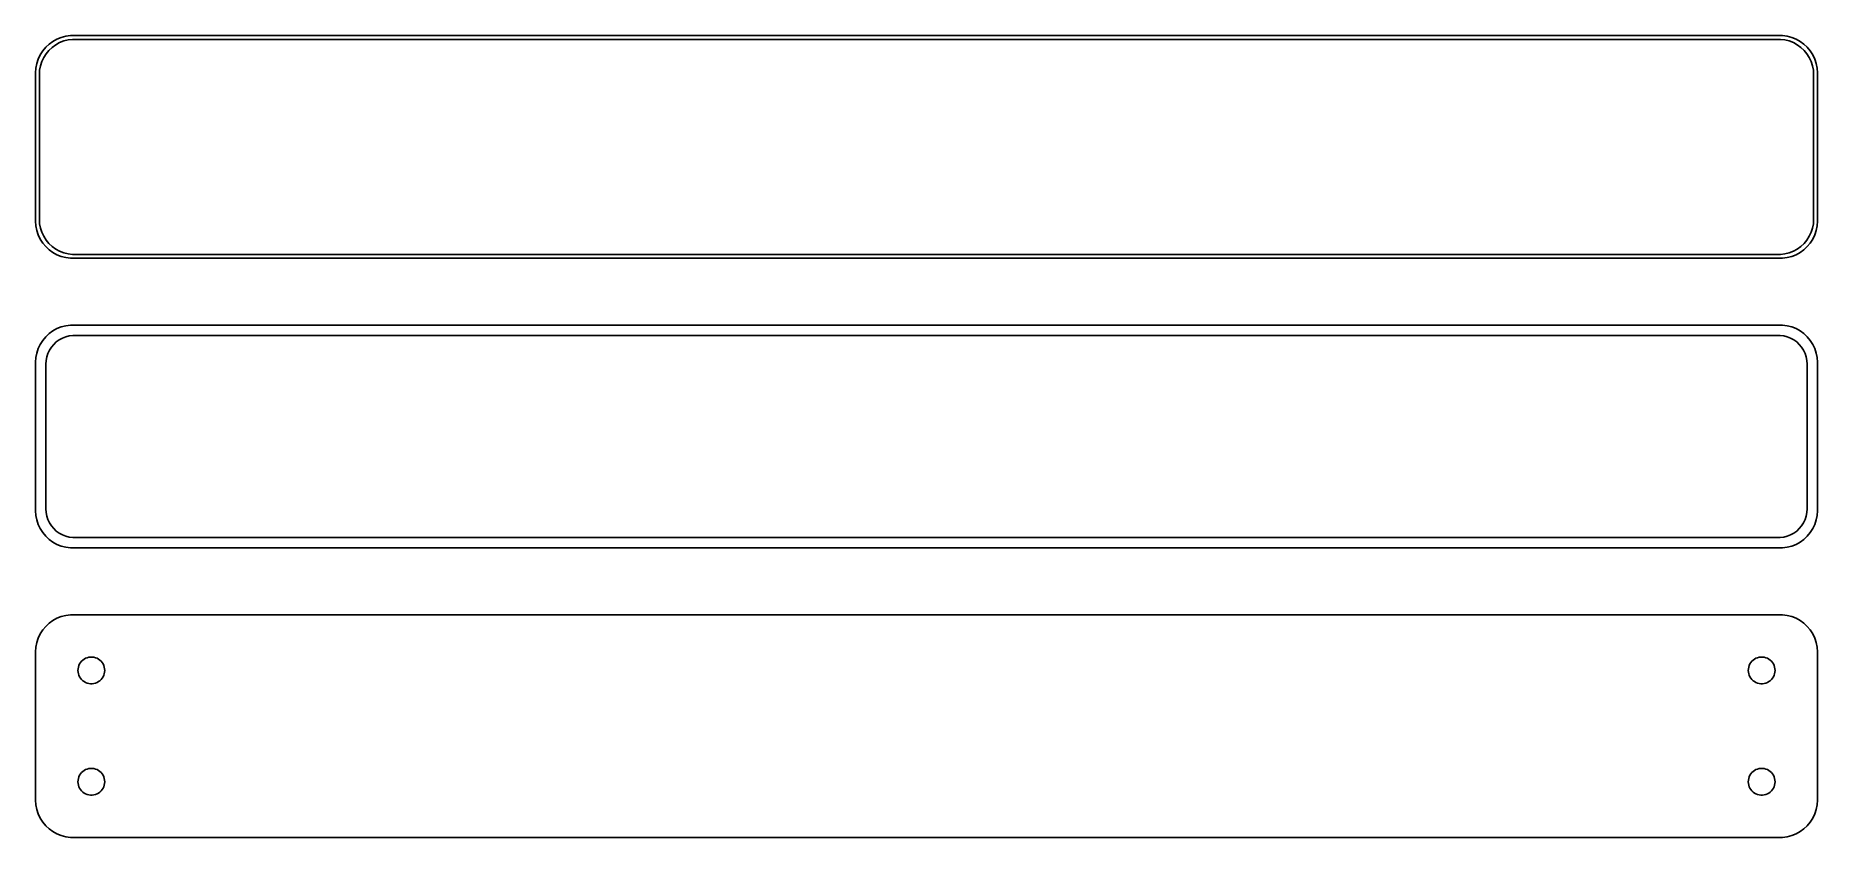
# Model space of a CAD drawing. Header units: metres. Extents: x -120 to 120, y 63 to 171.
import ezdxf

# ---------------------------------------------------------------- set-up
doc = ezdxf.new("R2010")
doc.units = ezdxf.units.M

msp = doc.modelspace()

# ---------------------------------------------------------------- linework, layer by layer
for p, q in [((-117.129, 170.524), (-117.679, 170.222)), ((-116.545, 170.755), (-117.129, 170.524)), ((-115.937, 170.911), (-116.545, 170.755)), ((-116.218, 170.268), (-115.64, 170.416)), ((-115.314, 170.99), (-115.937, 170.911)), ((-115.64, 170.416), (-115.048, 170.491)), ((115.314, 170.99), (-115.314, 170.99)), ((-115.048, 170.491), (115.048, 170.491)), ((115.048, 170.491), (115.64, 170.416)), ((115.937, 170.911), (115.314, 170.99)), ((115.64, 170.416), (116.218, 170.268)), ((116.545, 170.755), (115.937, 170.911)), ((117.129, 170.524), (116.545, 170.755)), ((117.679, 170.222), (117.129, 170.524)), ((-119.382, 168.409), (-119.649, 167.841)), ((-119.045, 168.939), (-119.382, 168.409)), ((-119.166, 167.499), (-118.912, 168.038)), ((-118.645, 169.423), (-119.045, 168.939)), ((-118.912, 168.038), (-118.593, 168.542)), ((-118.187, 169.853), (-118.645, 169.423)), ((-118.593, 168.542), (-118.213, 169.002)), ((-118.213, 169.002), (-117.778, 169.41)), ((-117.679, 170.222), (-118.187, 169.853)), ((-117.778, 169.41), (-117.295, 169.761)), ((-117.295, 169.761), (-116.772, 170.048)), ((-116.772, 170.048), (-116.218, 170.268)), ((116.218, 170.268), (116.772, 170.048)), ((116.772, 170.048), (117.295, 169.761)), ((117.295, 169.761), (117.778, 169.41)), ((118.187, 169.853), (117.679, 170.222)), ((117.778, 169.41), (118.213, 169.002)), ((118.645, 169.423), (118.187, 169.853)), ((118.213, 169.002), (118.593, 168.542)), ((118.593, 168.542), (118.912, 168.038)), ((119.045, 168.939), (118.645, 169.423)), ((118.912, 168.038), (119.166, 167.499)), ((119.382, 168.409), (119.045, 168.939)), ((119.649, 167.841), (119.382, 168.409)), ((-119.961, 166.627), (-120, 166)), ((-120, 166), (-120, 146)), ((-119.843, 167.243), (-119.961, 166.627)), ((-119.649, 167.841), (-119.843, 167.243)), ((-119.5, 165.75), (-119.463, 166.345)), ((-119.5, 146.25), (-119.5, 165.75)), ((-119.463, 166.345), (-119.351, 166.931)), ((-119.351, 166.931), (-119.166, 167.499)), ((119.166, 167.499), (119.351, 166.931)), ((119.351, 166.931), (119.463, 166.345)), ((119.463, 166.345), (119.5, 165.75)), ((119.5, 165.75), (119.5, 146.25)), ((119.843, 167.243), (119.649, 167.841)), ((119.961, 166.627), (119.843, 167.243)), ((120, 166), (119.961, 166.627)), ((120, 146), (120, 166)), ((-120, 146), (-119.961, 145.373)), ((-119.961, 145.373), (-119.843, 144.757)), ((-119.843, 144.757), (-119.649, 144.159)), ((-119.649, 144.159), (-119.382, 143.591)), ((-119.463, 145.655), (-119.5, 146.25)), ((-119.351, 145.069), (-119.463, 145.655)), ((-119.166, 144.501), (-119.351, 145.069)), ((-118.912, 143.962), (-119.166, 144.501)), ((119.166, 144.501), (118.912, 143.962)), ((119.351, 145.069), (119.166, 144.501)), ((119.463, 145.655), (119.351, 145.069)), ((119.382, 143.591), (119.649, 144.159)), ((119.5, 146.25), (119.463, 145.655)), ((119.649, 144.159), (119.843, 144.757)), ((119.843, 144.757), (119.961, 145.373)), ((119.961, 145.373), (120, 146)), ((-119.382, 143.591), (-119.045, 143.061)), ((-119.045, 143.061), (-118.645, 142.577)), ((-118.593, 143.458), (-118.912, 143.962)), ((-118.645, 142.577), (-118.187, 142.147)), ((-118.213, 142.998), (-118.593, 143.458)), ((-117.778, 142.59), (-118.213, 142.998)), ((-118.187, 142.147), (-117.679, 141.778)), ((-117.295, 142.239), (-117.778, 142.59)), ((-117.679, 141.778), (-117.129, 141.476)), ((-116.772, 141.952), (-117.295, 142.239)), ((-116.218, 141.732), (-116.772, 141.952)), ((-115.64, 141.584), (-116.218, 141.732)), ((116.218, 141.732), (115.64, 141.584)), ((116.772, 141.952), (116.218, 141.732)), ((117.295, 142.239), (116.772, 141.952)), ((117.129, 141.476), (117.679, 141.778)), ((117.778, 142.59), (117.295, 142.239)), ((117.679, 141.778), (118.187, 142.147)), ((118.213, 142.998), (117.778, 142.59)), ((118.187, 142.147), (118.645, 142.577)), ((118.593, 143.458), (118.213, 142.998)), ((118.912, 143.962), (118.593, 143.458)), ((118.645, 142.577), (119.045, 143.061)), ((119.045, 143.061), (119.382, 143.591)), ((-117.129, 141.476), (-116.545, 141.245)), ((-116.545, 141.245), (-115.937, 141.089)), ((-115.937, 141.089), (-115.314, 141.01)), ((-115.048, 141.509), (-115.64, 141.584)), ((-115.314, 141.01), (115.314, 141.01)), ((115.048, 141.509), (-115.048, 141.509)), ((115.64, 141.584), (115.048, 141.509)), ((115.314, 141.01), (115.937, 141.089)), ((115.937, 141.089), (116.545, 141.245)), ((116.545, 141.245), (117.129, 141.476)), ((-119.045, 129.939), (-119.382, 129.409)), ((-118.645, 130.423), (-119.045, 129.939)), ((-118.187, 130.853), (-118.645, 130.423)), ((-117.679, 131.222), (-118.187, 130.853)), ((-117.129, 131.524), (-117.679, 131.222)), ((-117.571, 129.399), (-117.216, 129.731)), ((-117.216, 129.731), (-116.823, 130.017)), ((-116.545, 131.755), (-117.129, 131.524)), ((-116.823, 130.017), (-116.398, 130.251)), ((-115.937, 131.911), (-116.545, 131.755)), ((-116.398, 130.251), (-115.946, 130.43)), ((-115.946, 130.43), (-115.475, 130.551)), ((-115.314, 131.99), (-115.937, 131.911)), ((-115.475, 130.551), (-114.993, 130.612)), ((115.314, 131.99), (-115.314, 131.99)), ((-114.993, 130.612), (114.993, 130.612)), ((114.993, 130.612), (115.475, 130.551)), ((115.937, 131.911), (115.314, 131.99)), ((115.475, 130.551), (115.946, 130.43)), ((116.545, 131.755), (115.937, 131.911)), ((115.946, 130.43), (116.398, 130.251)), ((116.398, 130.251), (116.823, 130.017)), ((117.129, 131.524), (116.545, 131.755)), ((116.823, 130.017), (117.216, 129.731)), ((117.679, 131.222), (117.129, 131.524)), ((117.216, 129.731), (117.571, 129.399)), ((118.187, 130.853), (117.679, 131.222)), ((118.645, 130.423), (118.187, 130.853)), ((119.045, 129.939), (118.645, 130.423)), ((119.382, 129.409), (119.045, 129.939)), ((-119.961, 127.627), (-120, 127)), ((-119.843, 128.243), (-119.961, 127.627)), ((-119.649, 128.841), (-119.843, 128.243)), ((-119.382, 129.409), (-119.649, 128.841)), ((-118.619, 126.75), (-118.589, 127.235)), ((-118.589, 127.235), (-118.498, 127.712)), ((-118.498, 127.712), (-118.348, 128.174)), ((-118.348, 128.174), (-118.141, 128.614)), ((-118.141, 128.614), (-117.88, 129.024)), ((-117.88, 129.024), (-117.571, 129.399)), ((117.571, 129.399), (117.88, 129.024)), ((117.88, 129.024), (118.141, 128.614)), ((118.141, 128.614), (118.348, 128.174)), ((118.348, 128.174), (118.498, 127.712)), ((118.498, 127.712), (118.589, 127.235)), ((118.589, 127.235), (118.619, 126.75)), ((119.649, 128.841), (119.382, 129.409)), ((119.843, 128.243), (119.649, 128.841)), ((119.961, 127.627), (119.843, 128.243)), ((120, 127), (119.961, 127.627)), ((-120, 127), (-120, 107)), ((-118.619, 107.25), (-118.619, 126.75)), ((118.619, 126.75), (118.619, 107.25)), ((120, 107), (120, 127)), ((-120, 107), (-119.961, 106.373)), ((-119.961, 106.373), (-119.843, 105.757)), ((-119.843, 105.757), (-119.649, 105.159)), ((-118.589, 106.765), (-118.619, 107.25)), ((-118.498, 106.288), (-118.589, 106.765)), ((-118.348, 105.826), (-118.498, 106.288)), ((-118.141, 105.386), (-118.348, 105.826)), ((118.348, 105.826), (118.141, 105.386)), ((118.498, 106.288), (118.348, 105.826)), ((118.589, 106.765), (118.498, 106.288)), ((118.619, 107.25), (118.589, 106.765)), ((119.649, 105.159), (119.843, 105.757)), ((119.843, 105.757), (119.961, 106.373)), ((119.961, 106.373), (120, 107)), ((-119.649, 105.159), (-119.382, 104.591)), ((-119.382, 104.591), (-119.045, 104.061)), ((-119.045, 104.061), (-118.645, 103.577)), ((-118.645, 103.577), (-118.187, 103.147)), ((-117.88, 104.976), (-118.141, 105.386)), ((-117.571, 104.601), (-117.88, 104.976)), ((-117.216, 104.269), (-117.571, 104.601)), ((-116.823, 103.983), (-117.216, 104.269)), ((-116.398, 103.749), (-116.823, 103.983)), ((-115.946, 103.57), (-116.398, 103.749)), ((-115.475, 103.449), (-115.946, 103.57)), ((-114.993, 103.388), (-115.475, 103.449)), ((114.993, 103.388), (-114.993, 103.388)), ((115.475, 103.449), (114.993, 103.388)), ((115.946, 103.57), (115.475, 103.449)), ((116.398, 103.749), (115.946, 103.57)), ((116.823, 103.983), (116.398, 103.749)), ((117.216, 104.269), (116.823, 103.983)), ((117.571, 104.601), (117.216, 104.269)), ((117.88, 104.976), (117.571, 104.601)), ((118.141, 105.386), (117.88, 104.976)), ((118.187, 103.147), (118.645, 103.577)), ((118.645, 103.577), (119.045, 104.061)), ((119.045, 104.061), (119.382, 104.591)), ((119.382, 104.591), (119.649, 105.159)), ((-118.187, 103.147), (-117.679, 102.778)), ((-117.679, 102.778), (-117.129, 102.476)), ((-117.129, 102.476), (-116.545, 102.245)), ((-116.545, 102.245), (-115.937, 102.089)), ((-115.937, 102.089), (-115.314, 102.01)), ((-115.314, 102.01), (115.314, 102.01)), ((115.314, 102.01), (115.937, 102.089)), ((115.937, 102.089), (116.545, 102.245)), ((116.545, 102.245), (117.129, 102.476)), ((117.129, 102.476), (117.679, 102.778)), ((117.679, 102.778), (118.187, 103.147)), ((-118.645, 91.4227), (-119.045, 90.9389)), ((-118.187, 91.8526), (-118.645, 91.4227)), ((-117.679, 92.2216), (-118.187, 91.8526)), ((-117.129, 92.5241), (-117.679, 92.2216)), ((-116.545, 92.7553), (-117.129, 92.5241)), ((-115.937, 92.9114), (-116.545, 92.7553)), ((-115.314, 92.9901), (-115.937, 92.9114)), ((115.314, 92.9901), (-115.314, 92.9901)), ((115.937, 92.9114), (115.314, 92.9901)), ((116.545, 92.7553), (115.937, 92.9114)), ((117.129, 92.5241), (116.545, 92.7553)), ((117.679, 92.2216), (117.129, 92.5241)), ((118.187, 91.8526), (117.679, 92.2216)), ((118.645, 91.4227), (118.187, 91.8526)), ((119.045, 90.9389), (118.645, 91.4227)), ((-119.843, 89.2434), (-119.961, 88.6267)), ((-119.649, 89.8406), (-119.843, 89.2434)), ((-119.382, 90.4088), (-119.649, 89.8406)), ((-119.045, 90.9389), (-119.382, 90.4088)), ((119.382, 90.4088), (119.045, 90.9389)), ((119.649, 89.8406), (119.382, 90.4088)), ((119.843, 89.2434), (119.649, 89.8406)), ((119.961, 88.6267), (119.843, 89.2434)), ((-119.961, 88.6267), (-120, 88)), ((-120, 88), (-120, 68)), ((-114.077, 86.3671), (-113.956, 86.558)), ((-113.956, 86.558), (-113.812, 86.7322)), ((-113.812, 86.7322), (-113.647, 86.8869)), ((-113.647, 86.8869), (-113.464, 87.0198)), ((-113.464, 87.0198), (-113.266, 87.1287)), ((-113.266, 87.1287), (-113.056, 87.2119)), ((-113.056, 87.2119), (-112.837, 87.2681)), ((-112.837, 87.2681), (-112.613, 87.2964)), ((-112.613, 87.2964), (-112.387, 87.2964)), ((-112.387, 87.2964), (-112.163, 87.2681)), ((-112.163, 87.2681), (-111.944, 87.2119)), ((-111.944, 87.2119), (-111.734, 87.1287)), ((-111.734, 87.1287), (-111.536, 87.0198)), ((-111.536, 87.0198), (-111.353, 86.8869)), ((-111.353, 86.8869), (-111.188, 86.7322)), ((-111.188, 86.7322), (-111.044, 86.558)), ((-111.044, 86.558), (-110.923, 86.3671)), ((110.923, 86.3671), (111.044, 86.558)), ((111.044, 86.558), (111.188, 86.7322)), ((111.188, 86.7322), (111.353, 86.8869)), ((111.353, 86.8869), (111.536, 87.0198)), ((111.536, 87.0198), (111.734, 87.1287)), ((111.734, 87.1287), (111.944, 87.2119)), ((111.944, 87.2119), (112.163, 87.2681)), ((112.163, 87.2681), (112.387, 87.2964)), ((112.387, 87.2964), (112.613, 87.2964)), ((112.613, 87.2964), (112.837, 87.2681)), ((112.837, 87.2681), (113.056, 87.2119)), ((113.056, 87.2119), (113.266, 87.1287)), ((113.266, 87.1287), (113.464, 87.0198)), ((113.464, 87.0198), (113.647, 86.8869)), ((113.647, 86.8869), (113.812, 86.7322)), ((113.812, 86.7322), (113.956, 86.558)), ((113.956, 86.558), (114.077, 86.3671)), ((120, 88), (119.961, 88.6267)), ((120, 68), (120, 88)), ((-114.3, 85.5), (-114.286, 85.7256)), ((-114.286, 85.2744), (-114.3, 85.5)), ((-114.286, 85.7256), (-114.243, 85.9476)), ((-114.243, 85.0524), (-114.286, 85.2744)), ((-114.243, 85.9476), (-114.174, 86.1626)), ((-114.174, 84.8374), (-114.243, 85.0524)), ((-114.174, 86.1626), (-114.077, 86.3671)), ((-114.077, 84.6328), (-114.174, 84.8374)), ((-113.956, 84.442), (-114.077, 84.6328)), ((-113.812, 84.2678), (-113.956, 84.442)), ((-113.647, 84.1131), (-113.812, 84.2678)), ((-113.464, 83.9802), (-113.647, 84.1131)), ((-111.353, 84.1131), (-111.536, 83.9802)), ((-111.188, 84.2678), (-111.353, 84.1131)), ((-111.044, 84.442), (-111.188, 84.2678)), ((-110.923, 84.6328), (-111.044, 84.442)), ((-110.923, 86.3671), (-110.826, 86.1626)), ((-110.826, 84.8374), (-110.923, 84.6328)), ((-110.826, 86.1626), (-110.757, 85.9476)), ((-110.757, 85.0524), (-110.826, 84.8374)), ((-110.757, 85.9476), (-110.714, 85.7256)), ((-110.714, 85.2744), (-110.757, 85.0524)), ((-110.714, 85.7256), (-110.7, 85.5)), ((-110.7, 85.5), (-110.714, 85.2744)), ((110.7, 85.5), (110.714, 85.7256)), ((110.714, 85.2744), (110.7, 85.5)), ((110.714, 85.7256), (110.757, 85.9476)), ((110.757, 85.0524), (110.714, 85.2744)), ((110.757, 85.9476), (110.826, 86.1626)), ((110.826, 84.8374), (110.757, 85.0524)), ((110.826, 86.1626), (110.923, 86.3671)), ((110.923, 84.6328), (110.826, 84.8374)), ((111.044, 84.442), (110.923, 84.6328)), ((111.188, 84.2678), (111.044, 84.442)), ((111.353, 84.1131), (111.188, 84.2678)), ((111.536, 83.9802), (111.353, 84.1131)), ((113.647, 84.1131), (113.464, 83.9802)), ((113.812, 84.2678), (113.647, 84.1131)), ((113.956, 84.442), (113.812, 84.2678)), ((114.077, 84.6328), (113.956, 84.442)), ((114.077, 86.3671), (114.174, 86.1626)), ((114.174, 84.8374), (114.077, 84.6328)), ((114.174, 86.1626), (114.243, 85.9476)), ((114.243, 85.0524), (114.174, 84.8374)), ((114.243, 85.9476), (114.286, 85.7256)), ((114.286, 85.2744), (114.243, 85.0524)), ((114.286, 85.7256), (114.3, 85.5)), ((114.3, 85.5), (114.286, 85.2744)), ((-113.266, 83.8713), (-113.464, 83.9802)), ((-113.056, 83.7881), (-113.266, 83.8713)), ((-112.837, 83.7319), (-113.056, 83.7881)), ((-112.613, 83.7036), (-112.837, 83.7319)), ((-112.387, 83.7036), (-112.613, 83.7036)), ((-112.163, 83.7319), (-112.387, 83.7036)), ((-111.944, 83.7881), (-112.163, 83.7319)), ((-111.734, 83.8713), (-111.944, 83.7881)), ((-111.536, 83.9802), (-111.734, 83.8713)), ((111.734, 83.8713), (111.536, 83.9802)), ((111.944, 83.7881), (111.734, 83.8713)), ((112.163, 83.7319), (111.944, 83.7881)), ((112.387, 83.7036), (112.163, 83.7319)), ((112.613, 83.7036), (112.387, 83.7036)), ((112.837, 83.7319), (112.613, 83.7036)), ((113.056, 83.7881), (112.837, 83.7319)), ((113.266, 83.8713), (113.056, 83.7881)), ((113.464, 83.9802), (113.266, 83.8713)), ((-113.647, 71.8869), (-113.464, 72.0198)), ((-113.464, 72.0198), (-113.266, 72.1287)), ((-113.266, 72.1287), (-113.056, 72.2119)), ((-113.056, 72.2119), (-112.837, 72.2681)), ((-112.837, 72.2681), (-112.613, 72.2964)), ((-112.613, 72.2964), (-112.387, 72.2964)), ((-112.387, 72.2964), (-112.163, 72.2681)), ((-112.163, 72.2681), (-111.944, 72.2119)), ((-111.944, 72.2119), (-111.734, 72.1287)), ((-111.734, 72.1287), (-111.536, 72.0198)), ((-111.536, 72.0198), (-111.353, 71.8869)), ((111.353, 71.8869), (111.536, 72.0198)), ((111.536, 72.0198), (111.734, 72.1287)), ((111.734, 72.1287), (111.944, 72.2119)), ((111.944, 72.2119), (112.163, 72.2681)), ((112.163, 72.2681), (112.387, 72.2964)), ((112.387, 72.2964), (112.613, 72.2964)), ((112.613, 72.2964), (112.837, 72.2681)), ((112.837, 72.2681), (113.056, 72.2119)), ((113.056, 72.2119), (113.266, 72.1287)), ((113.266, 72.1287), (113.464, 72.0198)), ((113.464, 72.0198), (113.647, 71.8869)), ((-114.3, 70.5), (-114.286, 70.7256)), ((-114.286, 70.2744), (-114.3, 70.5)), ((-114.286, 70.7256), (-114.243, 70.9476)), ((-114.243, 70.0524), (-114.286, 70.2744)), ((-114.243, 70.9476), (-114.174, 71.1626)), ((-114.174, 69.8374), (-114.243, 70.0524)), ((-114.174, 71.1626), (-114.077, 71.3672)), ((-114.077, 69.6329), (-114.174, 69.8374)), ((-114.077, 71.3672), (-113.956, 71.558)), ((-113.956, 69.442), (-114.077, 69.6329)), ((-113.956, 71.558), (-113.812, 71.7322)), ((-113.812, 71.7322), (-113.647, 71.8869)), ((-111.353, 71.8869), (-111.188, 71.7322)), ((-111.188, 71.7322), (-111.044, 71.558)), ((-111.044, 71.558), (-110.923, 71.3672)), ((-110.923, 69.6329), (-111.044, 69.442)), ((-110.923, 71.3672), (-110.826, 71.1626)), ((-110.826, 69.8374), (-110.923, 69.6329)), ((-110.826, 71.1626), (-110.757, 70.9476)), ((-110.757, 70.0524), (-110.826, 69.8374)), ((-110.757, 70.9476), (-110.714, 70.7256)), ((-110.714, 70.2744), (-110.757, 70.0524)), ((-110.714, 70.7256), (-110.7, 70.5)), ((-110.7, 70.5), (-110.714, 70.2744)), ((110.7, 70.5), (110.714, 70.7256)), ((110.714, 70.2744), (110.7, 70.5)), ((110.714, 70.7256), (110.757, 70.9476)), ((110.757, 70.0524), (110.714, 70.2744)), ((110.757, 70.9476), (110.826, 71.1626)), ((110.826, 69.8374), (110.757, 70.0524)), ((110.826, 71.1626), (110.923, 71.3672)), ((110.923, 69.6329), (110.826, 69.8374)), ((110.923, 71.3672), (111.044, 71.558)), ((111.044, 69.442), (110.923, 69.6329)), ((111.044, 71.558), (111.188, 71.7322)), ((111.188, 71.7322), (111.353, 71.8869)), ((113.647, 71.8869), (113.812, 71.7322)), ((113.812, 71.7322), (113.956, 71.558)), ((113.956, 71.558), (114.077, 71.3672)), ((114.077, 69.6329), (113.956, 69.442)), ((114.077, 71.3672), (114.174, 71.1626)), ((114.174, 69.8374), (114.077, 69.6329)), ((114.174, 71.1626), (114.243, 70.9476)), ((114.243, 70.0524), (114.174, 69.8374)), ((114.243, 70.9476), (114.286, 70.7256)), ((114.286, 70.2744), (114.243, 70.0524)), ((114.286, 70.7256), (114.3, 70.5)), ((114.3, 70.5), (114.286, 70.2744)), ((-120, 68), (-119.961, 67.3733)), ((-119.961, 67.3733), (-119.843, 66.7566)), ((-113.812, 69.2678), (-113.956, 69.442)), ((-113.647, 69.1131), (-113.812, 69.2678)), ((-113.464, 68.9802), (-113.647, 69.1131)), ((-113.266, 68.8713), (-113.464, 68.9802)), ((-113.056, 68.7881), (-113.266, 68.8713)), ((-112.837, 68.7319), (-113.056, 68.7881)), ((-112.613, 68.7036), (-112.837, 68.7319)), ((-112.387, 68.7036), (-112.613, 68.7036)), ((-112.163, 68.7319), (-112.387, 68.7036)), ((-111.944, 68.7881), (-112.163, 68.7319)), ((-111.734, 68.8713), (-111.944, 68.7881)), ((-111.536, 68.9802), (-111.734, 68.8713)), ((-111.353, 69.1131), (-111.536, 68.9802)), ((-111.188, 69.2678), (-111.353, 69.1131)), ((-111.044, 69.442), (-111.188, 69.2678)), ((111.188, 69.2678), (111.044, 69.442)), ((111.353, 69.1131), (111.188, 69.2678)), ((111.536, 68.9802), (111.353, 69.1131)), ((111.734, 68.8713), (111.536, 68.9802)), ((111.944, 68.7881), (111.734, 68.8713)), ((112.163, 68.7319), (111.944, 68.7881)), ((112.387, 68.7036), (112.163, 68.7319)), ((112.613, 68.7036), (112.387, 68.7036)), ((112.837, 68.7319), (112.613, 68.7036)), ((113.056, 68.7881), (112.837, 68.7319)), ((113.266, 68.8713), (113.056, 68.7881)), ((113.464, 68.9802), (113.266, 68.8713)), ((113.647, 69.1131), (113.464, 68.9802)), ((113.812, 69.2678), (113.647, 69.1131)), ((113.956, 69.442), (113.812, 69.2678)), ((119.843, 66.7566), (119.961, 67.3733)), ((119.961, 67.3733), (120, 68)), ((-119.843, 66.7566), (-119.649, 66.1594)), ((-119.649, 66.1594), (-119.382, 65.5912)), ((-119.382, 65.5912), (-119.045, 65.0611)), ((-119.045, 65.0611), (-118.645, 64.5773)), ((118.645, 64.5773), (119.045, 65.0611)), ((119.045, 65.0611), (119.382, 65.5912)), ((119.382, 65.5912), (119.649, 66.1594)), ((119.649, 66.1594), (119.843, 66.7566)), ((-118.645, 64.5773), (-118.187, 64.1474)), ((-118.187, 64.1474), (-117.679, 63.7784)), ((-117.679, 63.7784), (-117.129, 63.4759)), ((-117.129, 63.4759), (-116.545, 63.2447)), ((-116.545, 63.2447), (-115.937, 63.0886)), ((-115.937, 63.0886), (-115.314, 63.0099)), ((-115.314, 63.0099), (115.314, 63.0099)), ((115.314, 63.0099), (115.937, 63.0886)), ((115.937, 63.0886), (116.545, 63.2447)), ((116.545, 63.2447), (117.129, 63.4759)), ((117.129, 63.4759), (117.679, 63.7784)), ((117.679, 63.7784), (118.187, 64.1474)), ((118.187, 64.1474), (118.645, 64.5773))]:
    msp.add_line(p, q)

doc.saveas('drawing.dxf')
